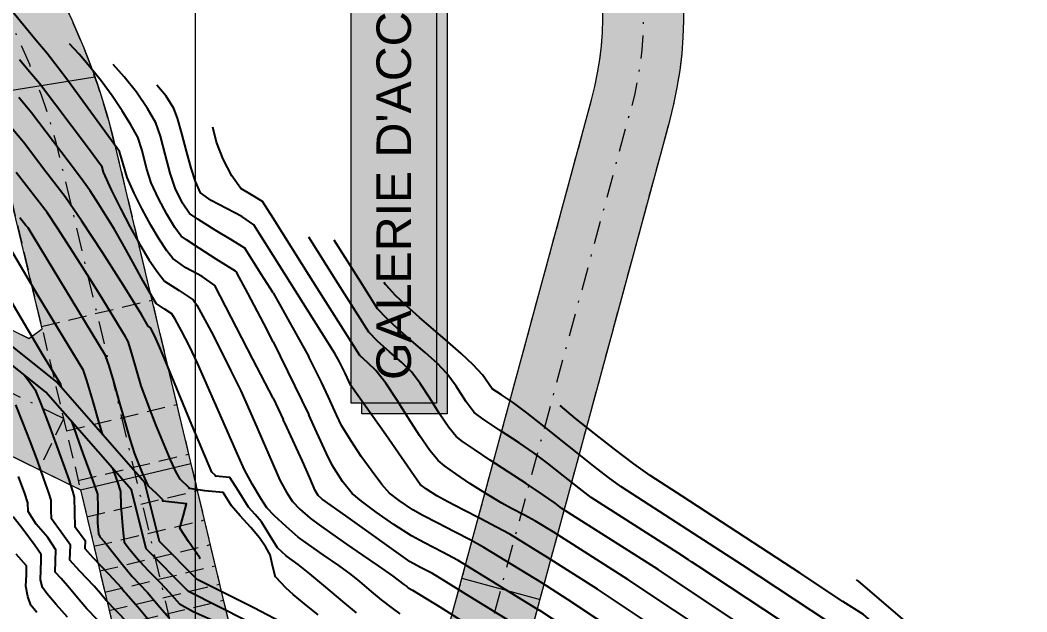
# Model space of a CAD drawing. Extents: x 62300 to 62842, y 108162 to 108787.
# Drawn here: x 62440.5 to 62495.2, y 108700.1 to 108732.2 of the extents above; entities that cross this region are included whole.
import ezdxf
from ezdxf.enums import TextEntityAlignment as Align

# ---------------------------------------------------------------- set-up
doc = ezdxf.new("R2010")
doc.units = 0
doc.header["$LTSCALE"] = 0.999985
doc.header["$MEASUREMENT"] = 0
for name, pattern in [('NASCOSTA', [9.525, 6.35, -3.175]), ('TRATTEGGIATA', [0.75, 0.5, -0.25]), ('TRATTOPUNTO2', [0.5, 0.25, -0.125, 0, -0.125])]:
    doc.linetypes.add(name, pattern=pattern)
doc.layers.add('Colori bordi', color=5, linetype='Continuous', plot=False)
for name, color, linetype in [('coordinate', 2, 'Continuous'), ('curve livello 1m', 2, 'Continuous'), ('curve livello 5m', 7, 'Continuous'), ('LIN010TR', 2, 'NASCOSTA'), ('LIN018CO', 6, 'Continuous'), ('LIN025CO', 7, 'Continuous'), ('LINCOLO-ROSSO-025', 10, 'Continuous'), ('Strade', 7, 'Continuous'), ('TEXT035', 1, 'Continuous'), ('TRATTCOLO-32', 255, 'Continuous')]:
    doc.layers.add(name, color=color, linetype=linetype)
doc.styles.add('ARIAL', font='arial.ttf')

# ---------------------------------------------------------------- blocks, each defined once
blk = doc.blocks.new('CONTORNO')
at = {"layer": 'Colori bordi', "lineweight": 0, "ltscale": 2}
for p, q in [((-21.794, 103.851), (-27.997, 102.858)), ((-22.578, 81.44), (-16.586, 82.868)), ((-1.864, 76.64), (2.382, 75.488))]:
    blk.add_line(p, q, dxfattribs=at)
at = {"layer": 'Colori bordi', "lineweight": 0, "ltscale": 2, "flags": 128}
blk.add_lwpolyline([(25.446, -93.474), (-6.877, 42.135), (-4.985, 41.623), (-4.907, 41.912), (-5.109, 41.967), (-4.481, 44.283), (-5.968, 44.686), (9.426, 101.471, 0.76503), (-27.561, 123.114)], format="xyb", dxfattribs=at)
blk.add_lwpolyline([(-29.805, 84.968), (-22.578, 81.44), (16.586, -82.868)], dxfattribs=at)
for points in [[(-28.746, 115.78, -0.121281), (-20.708, 100.164), (-8.908, 50.657), (5.179, 102.622, 0.76503), (-24.477, 119.975)], [(-32.974, 111.245, 0.166114), (-36.267, 100.216), (-35.977, 92.817, -0.099876), (-27.103, 90.504), (-25.383, 89.664), (-24.664, 90.194), (-26.7, 98.736, 0.115961)]]:
    blk.add_lwpolyline(points, format="xyb", close=True, dxfattribs=at)

msp = doc.modelspace()

# ---------------------------------------------------------------- hatches: boundary and pattern name
at = {"layer": 'LIN018CO', "linetype": 'Continuous', "lineweight": 0}
msp.add_hatch(color=256, dxfattribs=at).paths.add_polyline_path([(62463.686, 108736.206), (62469.532, 108743.449), (62463.103, 108736.432), (62463.103, 108711.421), (62459.051, 108711.421), (62459.051, 108710.839), (62463.686, 108710.839)])
at = {"layer": 'LINCOLO-ROSSO-025', "linetype": 'Continuous', "lineweight": 0}
h = msp.add_hatch(color=256, dxfattribs=at)
h.paths.add_polyline_path([(62448.933, 108754.077), (62449.208, 108749.589, -0.505159), (62472.15, 108732.419), (62476.481, 108730.801, 0.513011)])
h.paths.add_polyline_path([(62475.777, 108726.739, 0.046532), (62476.481, 108730.801), (62472.15, 108732.419, -0.064465), (62471.53, 108727.89), (62464.486, 108701.908), (62468.733, 108700.756)])
for points in [[(62441.874, 108745.243, -0.121501), (62449.208, 108749.589), (62448.933, 108754.077, 0.133332), (62438.79, 108748.382), (62434.52, 108744.186, 0.153719), (62414.455, 108753.368), (62413.579, 108747.269, -0.15336), (62430.276, 108739.718, 0.166431), (62425.671, 108726.095), (62430.081, 108726.801, -0.147156), (62433.376, 108736.513, -0.080253), (62438.354, 108728.126), (62444.557, 108729.119, 0.094802), (62437.604, 108741.048)], [(62449.765, 108708.136), (62443.773, 108706.708), (62463.354, 108624.554), (62469.347, 108625.982), (62459.474, 108667.403), (62461.365, 108666.891), (62461.444, 108667.18), (62461.241, 108667.235), (62461.869, 108669.551), (62460.383, 108669.954), (62468.733, 108700.756), (62464.486, 108701.908), (62457.443, 108675.925)]]:
    msp.add_hatch(color=256, dxfattribs=at).paths.add_polyline_path(points)
h = msp.add_hatch(color=256, dxfattribs=at)
h.paths.add_polyline_path([(62445.642, 108725.432, 0.026179), (62444.557, 108729.119), (62438.354, 108728.126, -0.035379), (62439.65, 108724.004), (62441.686, 108715.462), (62440.968, 108714.932), (62439.247, 108715.772, 0.021305), (62437.437, 108716.561), (62436.889, 108710.068), (62443.773, 108706.708), (62449.765, 108708.136)])
h.paths.add_polyline_path([(62437.437, 108716.561, 0.036105), (62434.24, 108717.539), (62432.921, 108711.522, -0.056656), (62436.545, 108710.236), (62436.889, 108710.068)])
h.paths.add_polyline_path([(62434.24, 108717.539, 0.02779), (62431.701, 108717.972), (62430.421, 108711.875, -0.032759), (62431.88, 108711.729, -0.015589), (62432.921, 108711.522)])
h.paths.add_polyline_path([(62431.701, 108717.972, 0.014372), (62430.373, 108718.085), (62430.285, 108720.344), (62425.917, 108719.448), (62425.977, 108717.913), (62428.216, 108711.733, -0.049452), (62430.421, 108711.875)])
h.paths.add_polyline_path([(62430.084, 108725.484, -0.018506), (62430.081, 108726.801), (62425.671, 108726.095, 0.008818), (62425.687, 108725.312), (62425.917, 108719.448), (62430.285, 108720.344)])
at = {"layer": 'TRATTCOLO-32', "linetype": 'Continuous', "lineweight": 0}
msp.add_hatch(color=256, dxfattribs=at).paths.add_polyline_path([(62463.103, 108736.432), (62469.532, 108743.449), (62461.908, 108737.519), (62458.468, 108737.519), (62458.468, 108711.421), (62463.103, 108711.421)])

# ---------------------------------------------------------------- linework, layer by layer
at = {"layer": 'coordinate', "linetype": 'Continuous', "lineweight": 0}
msp.add_line((62450, 108778.484), (62450, 108403.974), dxfattribs=at)
at = {"layer": 'curve livello 1m', "flags": 128}
for points in [[(62454.231, 108711.696), (62453.14, 108713.811), (62451.065, 108717.797), (62450.378, 108718.287), (62449.489, 108718.77), (62448.788, 108719.265), (62448.788, 108719.265), (62448.457, 108719.686), (62448.048, 108720.314), (62447.594, 108721.087), (62447.13, 108721.945), (62446.691, 108722.826), (62446.31, 108723.669), (62446.31, 108723.669), (62446.097, 108724.403), (62445.893, 108725.079), (62442.972, 108729.075), (62441.97, 108730.403), (62441.351, 108731.129), (62439.089, 108733.874), (62436.849, 108736.637)], [(62440.455, 108730.068), (62441.112, 108729.303), (62441.541, 108728.796), (62441.541, 108728.796), (62444.207, 108725.26), (62444.908, 108724.301), (62445.008, 108723.962), (62445.441, 108722.996), (62445.936, 108721.984), (62446.466, 108720.977), (62447, 108720.028), (62447.509, 108719.188), (62447.965, 108718.509), (62448.338, 108718.043), (62449.125, 108717.538), (62449.9, 108717.036), (62450.091, 108716.743), (62450.425, 108716.146), (62450.866, 108715.313), (62451.379, 108714.313), (62451.928, 108713.215), (62452.477, 108712.087), (62453.217, 108710.406), (62454.602, 108707.238), (62454.978, 108706.558), (62455.288, 108706.077), (62455.688, 108705.671), (62456.246, 108705.18), (62456.734, 108704.809), (62457.415, 108704.325), (62458.222, 108703.767), (62459.086, 108703.173), (62459.94, 108702.584), (62460.714, 108702.039), (62461.342, 108701.578), (62461.49, 108701.456), (62461.579, 108701.388), (62461.803, 108701.26), (62463.285, 108700.356), (62465.128, 108699.209)], [(62454.231, 108717.406), (62453.585, 108718.428), (62452.698, 108719.834), (62452.027, 108720.241), (62451.088, 108720.805), (62451.088, 108720.805), (62450.15, 108721.4), (62449.686, 108721.709), (62449.686, 108721.709), (62449.314, 108722.277), (62448.913, 108723.083), (62448.913, 108723.083), (62448.643, 108723.907), (62448.376, 108724.932), (62448.115, 108725.921), (62447.864, 108726.636), (62447.417, 108727.409), (62446.809, 108728.294), (62446.151, 108729.141), (62445.549, 108729.802)], [(62454.231, 108719.435), (62453.18, 108721.1), (62452.54, 108721.547), (62451.697, 108721.983), (62450.875, 108722.412), (62450.297, 108722.839), (62450.022, 108723.444), (62449.786, 108724.178), (62449.529, 108725.105), (62449.273, 108726.062), (62449.039, 108726.886), (62448.849, 108727.414), (62448.427, 108728.077), (62447.924, 108728.679)], [(62461.129, 108699.988), (62460.725, 108700.286), (62460.13, 108700.747), (62460.13, 108700.747), (62459.58, 108701.2), (62458.942, 108701.735), (62458.472, 108702.118), (62458.472, 108702.118), (62457.796, 108702.606), (62456.953, 108703.187), (62456.151, 108703.742), (62455.596, 108704.151), (62455.596, 108704.151), (62454.936, 108704.719), (62454.306, 108705.309), (62453.895, 108705.743), (62453.895, 108705.743), (62453.564, 108706.235), (62453.114, 108706.999), (62452.677, 108707.804), (62452.677, 108707.804), (62452.381, 108708.481), (62450.133, 108713.592), (62449.685, 108714.506), (62449.259, 108715.341), (62448.921, 108715.973), (62448.736, 108716.276), (62448.736, 108716.276), (62448.316, 108716.547), (62447.889, 108716.822), (62447.889, 108716.822), (62447.638, 108717.224), (62447.179, 108718.048), (62446.617, 108719.076), (62446.058, 108720.092), (62445.608, 108720.877), (62445.608, 108720.877), (62445.21, 108721.518), (62444.744, 108722.246), (62444.289, 108722.937), (62443.924, 108723.471), (62443.497, 108724.025), (62441.111, 108727.188), (62440.415, 108728.012)], [(62458.771, 108700.039), (62458.016, 108700.656), (62457.099, 108701.423), (62456.226, 108702.153), (62455.602, 108702.657), (62455.602, 108702.657), (62454.946, 108703.122), (62454.479, 108703.558), (62454.057, 108704.232), (62453.603, 108704.967), (62453.603, 108704.967), (62453.251, 108705.365), (62452.897, 108705.766), (62452.897, 108705.766), (62452.332, 108706.682), (62451.884, 108707.373), (62451.884, 108707.373), (62451.108, 108707.46), (62451.112, 108707.482), (62450.901, 108707.678), (62449.827, 108710.247), (62448.325, 108713.879), (62448.325, 108713.879), (62448.008, 108714.609), (62447.788, 108715.098), (62447.788, 108715.098), (62447.571, 108715.515), (62447.44, 108715.6), (62447.085, 108716.23), (62446.105, 108717.81), (62444.958, 108719.6), (62443.838, 108721.302), (62442.94, 108722.617), (62441.889, 108723.98), (62440.682, 108725.581), (62439.717, 108726.721)], [(62454.231, 108721.465), (62453.662, 108722.366), (62453.054, 108722.728), (62452.48, 108723.079), (62451.991, 108723.768), (62451.528, 108724.657), (62451.162, 108725.59), (62450.963, 108726.411)], [(62450.274, 108702.958), (62450.247, 108703.029), (62450.247, 108703.029), (62449.637, 108703.91), (62449.162, 108704.64), (62449.162, 108704.64), (62449.375, 108705.337), (62449.532, 108705.948), (62449.532, 108705.948), (62448.887, 108706.021), (62448.235, 108706.093), (62448.235, 108706.093), (62448.25, 108706.175), (62447.892, 108706.519), (62447.457, 108706.909), (62447.457, 108706.909), (62447.15, 108707.572), (62446.726, 108708.669), (62446.726, 108708.669), (62446.467, 108709.469), (62446.175, 108710.472), (62445.871, 108711.552), (62445.579, 108712.585), (62445.322, 108713.443), (62445.123, 108714.002), (62445.123, 108714.002), (62441.197, 108720.482), (62440.929, 108720.933), (62440.81, 108721.071), (62440.479, 108721.471)], [(62456.289, 108718.204), (62454.231, 108721.465)], [(62439.709, 108720.211), (62441.463, 108717.257), (62443.893, 108713.246), (62444.091, 108712.653), (62444.415, 108711.56), (62444.802, 108710.228), (62444.942, 108709.748)], [(62479.447, 108699.526), (62476.468, 108701.506), (62475.149, 108702.383), (62470.469, 108705.349), (62469.918, 108705.703), (62469.554, 108705.986), (62468.862, 108706.467), (62467.977, 108707.055), (62467.001, 108707.695), (62466.032, 108708.326), (62465.172, 108708.893), (62464.519, 108709.337), (62464.176, 108709.601), (62463.773, 108710.104), (62463.278, 108710.846), (62462.742, 108711.689), (62462.215, 108712.492), (62461.746, 108713.116), (62461.229, 108713.627), (62460.565, 108714.208), (62459.911, 108714.78), (62459.425, 108715.268), (62457.641, 108718.092), (62456.171, 108720.421)], [(62438.489, 108719.489), (62441.729, 108714.031), (62442.663, 108712.49), (62442.729, 108712.28)], [(62456.171, 108716.363), (62454.231, 108719.435)], [(62481.563, 108696.491), (62475.977, 108700.205), (62473.504, 108701.85), (62469.441, 108704.425), (62468.49, 108705.008), (62467.887, 108705.33), (62467.177, 108705.696), (62466.65, 108705.98), (62465.786, 108706.511), (62464.926, 108707.064), (62464.153, 108707.584), (62463.549, 108708.014), (62463.197, 108708.301), (62462.74, 108708.856), (62462.187, 108709.665), (62461.577, 108710.617), (62460.951, 108711.598), (62460.35, 108712.495), (62459.814, 108713.197), (62459.371, 108713.606), (62458.943, 108714.004), (62456.289, 108718.204), (62456.171, 108718.391)], [(62484.368, 108699.56), (62479.725, 108702.621), (62476.766, 108704.549), (62473.116, 108706.889), (62472.46, 108707.374), (62471.651, 108708.003), (62470.744, 108708.722), (62469.797, 108709.477), (62468.866, 108710.216), (62468.01, 108710.884), (62467.284, 108711.428), (62466.632, 108711.863), (62466.132, 108712.202), (62465.612, 108712.955), (62465.094, 108713.5), (62464.448, 108714.105), (62463.72, 108714.75), (62462.954, 108715.411), (62462.193, 108716.068), (62461.483, 108716.699), (62460.867, 108717.283), (62460.389, 108717.798), (62460.345, 108717.868), (62460.275, 108717.979)], [(62454.231, 108717.406), (62456.171, 108713.93)], [(62475.486, 108698.903), (62471.858, 108701.317), (62469.137, 108703.041), (62467.089, 108704.297), (62466.373, 108704.687), (62465.483, 108705.149), (62464.555, 108705.626), (62463.724, 108706.059), (62463.126, 108706.391), (62463.126, 108706.391), (62462.567, 108706.746), (62462.219, 108707), (62462.219, 108707), (62460.356, 108709.696), (62458.452, 108712.378), (62458.14, 108713.051), (62457.832, 108713.661), (62457.588, 108714.121), (62456.171, 108716.363)], [(62474.995, 108697.602), (62470.212, 108700.784), (62468.833, 108701.658), (62465.689, 108703.587), (62464.98, 108703.971), (62464.093, 108704.431), (62463.173, 108704.903), (62462.369, 108705.323), (62461.826, 108705.627), (62461.826, 108705.627), (62461.075, 108706.128), (62460.561, 108706.529), (62460.561, 108706.529), (62460.142, 108707.009), (62459.608, 108707.705), (62459.023, 108708.53), (62458.449, 108709.395), (62457.948, 108710.211), (62457.948, 108710.211), (62457.674, 108710.784), (62457.238, 108711.742), (62456.854, 108712.566), (62456.854, 108712.566), (62456.333, 108713.612), (62456.171, 108713.93)], [(62440.718, 108712.956), (62440.718, 108712.956), (62441.04, 108712.518), (62441.31, 108712.145), (62441.659, 108711.292), (62442.073, 108710.197), (62442.472, 108709.116), (62442.833, 108708.118), (62443.129, 108707.273), (62443.338, 108706.648), (62443.433, 108706.314), (62443.445, 108705.474), (62443.471, 108704.728), (62444.02, 108703.966), (62444.006, 108703.528), (62444.436, 108703.042), (62445.277, 108702.165), (62445.995, 108701.394), (62446.149, 108701.201), (62446.236, 108701.11), (62446.877, 108700.36), (62447.607, 108699.483)], [(62454.231, 108711.696), (62454.788, 108710.525)], [(62497.953, 108690.893), (62497.883, 108690.942), (62496.734, 108691.717), (62495.621, 108692.446), (62494.628, 108693.074), (62494.628, 108693.074), (62493.821, 108693.52), (62492.568, 108694.568), (62486.296, 108699.941), (62485.19, 108700.658), (62482.867, 108702.189), (62476.459, 108706.364), (62474.715, 108707.482), (62473.833, 108708.125), (62472.786, 108708.918), (62471.691, 108709.771), (62470.664, 108710.591), (62469.824, 108711.288)], [(62443.281, 108710.433), (62443.548, 108709.665), (62443.904, 108708.689), (62444.267, 108707.701), (62444.557, 108706.897), (62444.692, 108706.472), (62444.722, 108705.757), (62444.698, 108704.922), (62444.744, 108704.321), (62444.814, 108704.223), (62444.813, 108704.166), (62445.069, 108703.891), (62445.553, 108703.293), (62446.109, 108702.581), (62446.57, 108702.014), (62446.976, 108701.591), (62447.415, 108701.136), (62448.08, 108700.349), (62448.588, 108699.758)], [(62468.12, 108698.953), (62464.943, 108700.905), (62462.887, 108702.166), (62462.246, 108702.502), (62461.686, 108702.8), (62461.686, 108702.8), (62458.193, 108705.293), (62456.897, 108706.209), (62456.681, 108706.411), (62456.526, 108706.673), (62456.221, 108707.367), (62455.829, 108708.267), (62455.829, 108708.267), (62454.982, 108710.114), (62454.788, 108710.525)], [(62444.674, 108699.669), (62444.112, 108700.255), (62444.112, 108700.255), (62443.696, 108700.741), (62443.171, 108701.369), (62442.717, 108701.901), (62442.717, 108701.901), (62442.392, 108702.25), (62442.408, 108702.841), (62442.431, 108703.452), (62442.431, 108703.452), (62442.005, 108704.127), (62441.369, 108704.854), (62440.925, 108705.542), (62440.925, 108705.542), (62440.914, 108705.998), (62440.742, 108706.517), (62440.404, 108707.429)], [(62445.502, 108707.893), (62445.502, 108707.893), (62445.76, 108707.176), (62445.952, 108706.63), (62445.971, 108705.838), (62446.065, 108704.563), (62446.15, 108703.878), (62446.439, 108703.484), (62446.991, 108702.827), (62447.455, 108702.336), (62448.073, 108701.707), (62448.594, 108701.162), (62449.143, 108700.517), (62449.887, 108700.114), (62450.875, 108699.681)], [(62443.057, 108699.804), (62442.446, 108700.493), (62441.944, 108701.085), (62441.703, 108701.402), (62441.703, 108701.402), (62441.597, 108701.819), (62441.627, 108702.874), (62441.637, 108703.195), (62441.314, 108703.665), (62440.642, 108704.576), (62440.642, 108704.576), (62440.115, 108705.241)], [(62441.393, 108700.046), (62441.07, 108700.451), (62441.07, 108700.451), (62440.916, 108700.914), (62440.806, 108701.49), (62440.806, 108701.49), (62440.83, 108702.092), (62440.838, 108702.594), (62440.838, 108702.594), (62440.277, 108703.218)], [(62485.897, 108701.83), (62486.009, 108701.757), (62486.011, 108701.756), (62486.012, 108701.755), (62493.839, 108695.049), (62494.186, 108694.759), (62494.409, 108694.636), (62495.002, 108694.256), (62495.707, 108693.783), (62496.405, 108693.298), (62496.975, 108692.884)]]:
    msp.add_lwpolyline(points, dxfattribs=at)
at = {"layer": 'curve livello 5m', "flags": 128}
for points in [[(62454.231, 108714.746), (62453.723, 108715.742), (62452.866, 108717.384), (62452.259, 108718.498), (62452.233, 108718.54), (62452.216, 108718.567), (62452.184, 108718.586), (62451.142, 108719.242), (62450.211, 108719.837), (62449.53, 108720.282), (62449.237, 108720.487), (62448.891, 108720.955), (62448.454, 108721.682), (62448.002, 108722.534), (62447.612, 108723.376), (62447.36, 108724.183), (62447.114, 108725.141), (62446.879, 108725.857), (62446.511, 108726.529), (62446.036, 108727.293), (62445.485, 108728.103), (62444.891, 108728.915), (62444.286, 108729.686), (62443.703, 108730.37), (62443.174, 108730.924)], [(62456.673, 108699.923), (62455.94, 108700.523), (62455.326, 108701.036), (62454.948, 108701.366), (62454.38, 108701.964), (62454.361, 108701.976), (62454.223, 108702.532), (62454.078, 108703.186), (62453.844, 108703.606), (62453.5, 108704.115), (62453.029, 108704.665), (62452.444, 108705.295), (62451.967, 108705.85), (62451.513, 108706.57), (62450.532, 108706.662), (62449.671, 108706.777), (62449.681, 108706.829), (62449.179, 108707.293), (62448.97, 108707.674), (62448.665, 108708.334), (62448.293, 108709.203), (62447.885, 108710.211), (62447.468, 108711.287), (62447.073, 108712.362), (62446.826, 108713.172), (62446.558, 108714.121), (62446.353, 108714.758), (62446.193, 108715.048), (62445.853, 108715.622), (62445.384, 108716.396), (62444.837, 108717.287), (62444.261, 108718.212), (62443.376, 108719.604), (62442.523, 108720.919), (62441.956, 108721.763), (62440.281, 108723.936)], [(62483.547, 108698.462), (62477.33, 108702.561), (62476.959, 108702.807), (62476.795, 108702.916), (62476.213, 108703.285), (62471.517, 108706.296), (62470.852, 108706.798), (62470.006, 108707.469), (62469.141, 108708.156), (62468.419, 108708.707), (62467.603, 108709.263), (62466.57, 108709.939), (62465.645, 108710.548), (62465.154, 108710.902), (62464.713, 108711.496), (62464.175, 108712.339), (62463.679, 108713.035), (62463.158, 108713.571), (62462.493, 108714.174), (62461.759, 108714.809), (62461.033, 108715.439), (62460.391, 108716.026), (62459.907, 108716.533), (62458.993, 108717.98), (62457.551, 108720.264)], [(62454.231, 108714.746), (62456.171, 108710.788)], [(62446.369, 108699.472), (62445.712, 108700.138), (62445.167, 108700.707), (62444.849, 108701.081), (62444.512, 108701.48), (62443.743, 108702.3), (62443.199, 108702.889), (62443.226, 108703.709), (62442.718, 108704.417), (62442.198, 108705.135), (62442.182, 108705.615), (62442.174, 108706.156), (62442.053, 108706.552), (62441.787, 108707.318), (62441.429, 108708.304), (62441.032, 108709.361), (62440.637, 108710.374), (62440.252, 108711.33)], [(62482.605, 108690.59), (62477.746, 108693.964), (62474.765, 108696.052), (62474.264, 108696.439), (62473.804, 108696.792), (62468.769, 108700.116), (62468.566, 108700.251), (62468.529, 108700.275), (62464.288, 108702.876), (62463.443, 108703.326), (62462.45, 108703.837), (62461.756, 108704.213), (62460.798, 108704.831), (62459.84, 108705.493), (62459.033, 108706.091), (62458.528, 108706.517), (62458.012, 108707.171), (62457.444, 108708.044), (62457.132, 108708.684), (62456.612, 108709.821), (62456.171, 108710.788)]]:
    msp.add_lwpolyline(points, dxfattribs=at)
at = {"layer": 'LIN010TR', "linetype": 'TRATTOPUNTO2', "lineweight": 0, "ltscale": 5}
msp.add_line((62457.408, 108667.388), (62473.653, 108727.314), dxfattribs=at)
at = {"layer": 'LIN010TR', "linetype": 'TRATTOPUNTO2', "lineweight": 0, "ltscale": 5, "flags": 128}
for points in [[(62433.852, 108740.445), (62440.332, 108746.812, -0.76503), (62473.653, 108727.314, -0.76503)], [(62365.019, 108736.314), (62390.97, 108745.82), (62398.331, 108748.517, -0.448954), (62442.646, 108724.718), (62455.145, 108672.281)], [(62442.848, 108710.586), (62437.896, 108713.004, 0.183168), (62423.705, 108714.31), (62414.069, 108711.638), (62396.56, 108706.782)]]:
    msp.add_lwpolyline(points, format="xyb", dxfattribs=at)
at = {"layer": 'LIN018CO', "linetype": 'Continuous', "lineweight": 0}
for p, q in [((62458.468, 108711.421), (62458.468, 108737.519)), ((62463.103, 108736.432), (62463.103, 108711.421)), ((62463.686, 108736.206), (62463.686, 108710.839)), ((62463.103, 108711.421), (62458.468, 108711.421)), ((62459.051, 108710.839), (62459.051, 108711.421)), ((62463.686, 108710.839), (62459.051, 108710.839))]:
    msp.add_line(p, q, dxfattribs=at)
at = {"layer": 'LIN025CO', "linetype": 'TRATTEGGIATA', "lineweight": 0, "ltscale": 2}
for p, q in [((62455.508, 108668.789), (62471.53, 108727.89)), ((62459.755, 108667.638), (62475.777, 108726.739)), ((62445.642, 108725.432), (62491.953, 108531.14)), ((62439.65, 108724.004), (62483.092, 108541.745)), ((62441.657, 108715.584), (62447.649, 108717.012)), ((62440.968, 108714.932), (62439.247, 108715.772)), ((62440.968, 108714.932), (62441.686, 108715.462)), ((62443.008, 108709.916), (62449, 108711.345)), ((62443.773, 108706.708), (62436.545, 108710.236)), ((62442.851, 108710.574), (62441.504, 108707.815)), ((62443.65, 108707.222), (62449.642, 108708.651)), ((62444.122, 108705.242), (62450.114, 108706.67)), ((62444.503, 108703.646), (62450.495, 108705.075)), ((62444.822, 108702.308), (62450.814, 108703.736)), ((62445.095, 108701.159), (62451.087, 108702.587)), ((62445.333, 108700.161), (62451.325, 108701.59)), ((62445.541, 108699.288), (62451.533, 108700.717))]:
    msp.add_line(p, q, dxfattribs=at)
for centre, radius, start, end in [((62454.35, 108732.547), 22.2, 344.8321, 134.5004), ((62454.35, 108732.547), 17.8, 344.8321, 134.5004), ((62409.908, 108716.914), 36.736, 13.4065, 41.067)]:
    msp.add_arc(centre, radius, start, end, dxfattribs=at)
at = {"layer": 'Strade', "linetype": 'Continuous', "flags": 128}
for points in [[(62522.9, 108661.238), (62520.848, 108662.261), (62519.403, 108665.193), (62518.818, 108666.699), (62515.27, 108670.151), (62511.874, 108673.133), (62505.133, 108678.494), (62500.378, 108681.944), (62492.196, 108686.644), (62483.788, 108690.227), (62474.728, 108693.007), (62466.963, 108694.878), (62460.07, 108696.526), (62455.747, 108698.968), (62453.189, 108700.302), (62450.107, 108701.841), (62448.064, 108703.91), (62447.27, 108707.085), (62442.45, 108712.599), (62435.509, 108718.13)], [(62522.9, 108660.411), (62522.644, 108660.472), (62520.25, 108661.665), (62518.67, 108664.871), (62518.135, 108666.247), (62514.727, 108669.563), (62511.361, 108672.519), (62504.649, 108677.857), (62499.943, 108681.272), (62491.839, 108685.927), (62483.513, 108689.475), (62474.517, 108692.235), (62466.776, 108694.1), (62459.774, 108695.774), (62455.365, 108698.265), (62452.825, 108699.589), (62449.631, 108701.185), (62447.341, 108703.504), (62446.541, 108706.704), (62441.895, 108712.018), (62435.063, 108717.462)]]:
    msp.add_lwpolyline(points, dxfattribs=at)

# ---------------------------------------------------------------- block references
at = {"layer": 'TRATTCOLO-32', "linetype": 'Continuous', "lineweight": 0}
msp.add_blockref('CONTORNO', (62466.351, 108625.268), dxfattribs=at)

# ---------------------------------------------------------------- texts
at = {"layer": 'TEXT035', "style": 'ARIAL'}
msp.add_text("GALERIE D'ACCES", height=1.875, rotation=90, dxfattribs=at).set_placement((62460.786, 108724.424), align=Align.MIDDLE)

doc.saveas('drawing.dxf')
